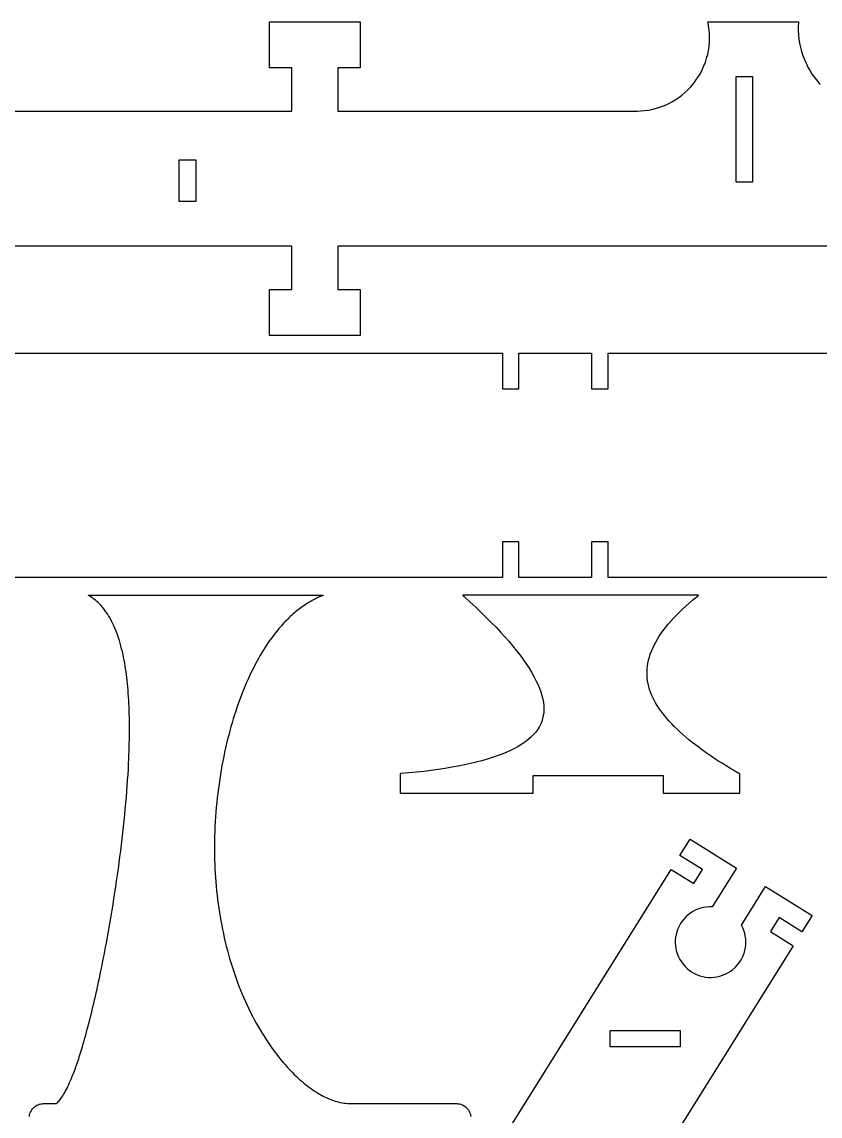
# Model space of a CAD drawing. Extents: x 0 to 673, y 0 to 298.
# Drawn here: x 431.9 to 521.4, y 175.3 to 298 of the extents above; entities that cross this region are included whole.
import ezdxf

# ---------------------------------------------------------------- set-up
doc = ezdxf.new("R2010")
doc.units = 0
doc.layers.get('0').update_dxf_attribs({"linetype": 'CONTINUOUS'})

msp = doc.modelspace()

# ---------------------------------------------------------------- linework, layer by layer
at = {"color": 0}
for points in [[(394.125, 288.014), (462.179, 288.014), (462.179, 292.864), (459.679, 292.864), (459.679, 298.014), (469.829, 298.014), (469.829, 292.864), (467.329, 292.864), (467.329, 288.014), (500.926, 288.014), (501.276, 288.026), (501.738, 288.067), (502.192, 288.131), (502.644, 288.221), (503.085, 288.336), (503.521, 288.475), (503.946, 288.636), (504.365, 288.822), (504.769, 289.032), (505.162, 289.263), (505.544, 289.515), (505.908, 289.789), (506.26, 290.083), (506.596, 290.4), (506.915, 290.736), (507.144, 291), (507.215, 291.09), (507.29, 291.181), (507.496, 291.461), (507.754, 291.847), (507.99, 292.243), (508.201, 292.651), (508.389, 293.068), (508.553, 293.494), (508.69, 293.929), (508.808, 294.369), (508.896, 294.815), (508.965, 295.268), (509.003, 295.722), (509.019, 296.181), (509.008, 296.639), (508.971, 297.097), (508.908, 297.557), (508.846, 297.901), (508.821, 298.014), (518.996, 298.014), (518.985, 297.894), (518.971, 297.531), (518.971, 297.05), (518.996, 296.571), (519.043, 296.096), (519.118, 295.625), (519.214, 295.16), (519.336, 294.7), (519.479, 294.247), (519.647, 293.804), (519.836, 293.368), (520.05, 292.942), (520.283, 292.526), (520.539, 292.124), (520.818, 291.733), (521.115, 291.354), (521.353, 291.081), (521.433, 290.992)], [(546.983, 272.865), (467.329, 272.865), (467.329, 268.015), (469.829, 268.015), (469.829, 262.865), (459.679, 262.865), (459.679, 268.015), (462.179, 268.015), (462.179, 272.865), (409.674, 272.865)], [(422.214, 260.865), (485.789, 260.865), (485.789, 256.865), (487.639, 256.865), (487.639, 260.865), (495.789, 260.865), (495.789, 256.865), (497.639, 256.865), (497.639, 260.865), (542.364, 260.865)], [(542.364, 235.715), (497.639, 235.715), (497.639, 239.715), (495.789, 239.715), (495.789, 235.715), (487.639, 235.715), (487.639, 239.715), (485.789, 239.715), (485.789, 235.715), (422.214, 235.715)], [(432.737, 175.278), (432.76, 175.438), (432.799, 175.592), (432.853, 175.739), (432.919, 175.878), (433.001, 176.01), (433.094, 176.133), (433.196, 176.246), (433.308, 176.35), (433.433, 176.442), (433.564, 176.522), (433.703, 176.59), (433.851, 176.642), (434.006, 176.683), (434.164, 176.707), (434.287, 176.715), (435.751, 176.715), (435.839, 176.792), (435.928, 176.878), (436.019, 176.971), (436.108, 177.078), (436.199, 177.192), (436.29, 177.315), (436.383, 177.447), (436.476, 177.59), (436.571, 177.742), (436.665, 177.903), (436.763, 178.074), (436.858, 178.253), (436.956, 178.443), (437.053, 178.642), (437.151, 178.85), (437.251, 179.067), (437.349, 179.293), (437.449, 179.528), (437.549, 179.775), (437.651, 180.028), (437.751, 180.293), (437.853, 180.565), (437.956, 180.846), (438.058, 181.139), (438.16, 181.439), (438.263, 181.749), (438.367, 182.068), (438.471, 182.396), (438.576, 182.733), (438.678, 183.078), (438.783, 183.435), (438.874, 183.746), (438.963, 184.063), (439.053, 184.385), (439.144, 184.717), (439.233, 185.053), (439.324, 185.394), (439.414, 185.742), (439.506, 186.099), (439.596, 186.458), (439.688, 186.824), (439.776, 187.196), (439.867, 187.572), (439.958, 187.956), (440.049, 188.343), (440.138, 188.735), (440.228, 189.133), (440.319, 189.535), (440.407, 189.944), (440.496, 190.357), (440.585, 190.774), (440.674, 191.194), (440.763, 191.621), (440.851, 192.051), (440.938, 192.485), (441.024, 192.925), (441.11, 193.367), (441.196, 193.814), (441.282, 194.264), (441.367, 194.718), (441.451, 195.175), (441.567, 195.808), (441.678, 196.447), (441.79, 197.09), (441.901, 197.739), (442.008, 198.392), (442.117, 199.049), (442.221, 199.708), (442.324, 200.371), (442.424, 201.038), (442.524, 201.706), (442.619, 202.375), (442.713, 203.046), (442.803, 203.719), (442.892, 204.392), (442.978, 205.065), (443.063, 205.737), (443.14, 206.41), (443.219, 207.081), (443.292, 207.75), (443.362, 208.417), (443.431, 209.082), (443.494, 209.744), (443.553, 210.403), (443.61, 211.06), (443.662, 211.71), (443.713, 212.357), (443.756, 213), (443.796, 213.635), (443.833, 214.268), (443.867, 214.893), (443.888, 215.342), (443.903, 215.788), (443.919, 216.228), (443.933, 216.667), (443.944, 217.1), (443.951, 217.531), (443.958, 217.956), (443.963, 218.378), (443.963, 218.794), (443.96, 219.207), (443.956, 219.617), (443.949, 220.019), (443.939, 220.419), (443.928, 220.814), (443.912, 221.203), (443.896, 221.589), (443.876, 221.969), (443.853, 222.344), (443.828, 222.715), (443.801, 223.078), (443.769, 223.44), (443.737, 223.794), (443.699, 224.143), (443.66, 224.486), (443.619, 224.825), (443.574, 225.157), (443.526, 225.483), (443.476, 225.803), (443.424, 226.119), (443.367, 226.428), (443.308, 226.731), (443.237, 227.068), (443.162, 227.397), (443.085, 227.719), (443.003, 228.033), (442.919, 228.34), (442.831, 228.639), (442.737, 228.931), (442.64, 229.214), (442.542, 229.49), (442.439, 229.758), (442.333, 230.019), (442.221, 230.274), (442.108, 230.518), (441.992, 230.757), (441.869, 230.987), (441.746, 231.21), (441.617, 231.425), (441.487, 231.632), (441.351, 231.832), (441.213, 232.025), (441.071, 232.21), (440.926, 232.386), (440.776, 232.557), (440.624, 232.718), (440.469, 232.874), (440.308, 233.019), (440.144, 233.16), (439.978, 233.29), (439.808, 233.415), (439.638, 233.532), (439.458, 233.647), (439.456, 233.649), (439.451, 233.651), (439.446, 233.653), (439.444, 233.656), (439.439, 233.658), (439.438, 233.661), (439.433, 233.662), (439.431, 233.665), (439.426, 233.667), (439.421, 233.669), (439.419, 233.671), (439.414, 233.674), (439.412, 233.676), (439.407, 233.678), (439.406, 233.681), (439.401, 233.683), (439.396, 233.686), (439.394, 233.688), (439.388, 233.693), (439.382, 233.694), (439.381, 233.697), (439.376, 233.7), (439.374, 233.701), (439.369, 233.703), (439.362, 233.708), (439.358, 233.711), (439.356, 233.714), (439.351, 233.715), (465.683, 233.715), (465.667, 233.71), (465.667, 233.71), (465.653, 233.703), (465.639, 233.697), (465.624, 233.69), (465.61, 233.683), (465.596, 233.678), (465.581, 233.671), (465.567, 233.664), (465.553, 233.658), (465.537, 233.651), (465.508, 233.639), (465.494, 233.632), (465.481, 233.626), (465.467, 233.619), (465.438, 233.607), (465.424, 233.601), (465.394, 233.588), (465.367, 233.575), (465.351, 233.569), (465.338, 233.563), (465.324, 233.556), (465.308, 233.55), (465.294, 233.543), (465.281, 233.537), (465.264, 233.531), (465.251, 233.524), (465.088, 233.45), (464.926, 233.374), (464.764, 233.293), (464.603, 233.21), (464.444, 233.124), (464.283, 233.035), (464.126, 232.943), (463.969, 232.846), (463.813, 232.749), (463.656, 232.647), (463.501, 232.543), (463.346, 232.436), (463.192, 232.325), (463.042, 232.211), (462.887, 232.094), (462.738, 231.975), (462.588, 231.851), (462.438, 231.726), (462.289, 231.596), (462.142, 231.465), (461.994, 231.328), (461.849, 231.192), (461.703, 231.05), (461.558, 230.906), (461.417, 230.758), (461.274, 230.608), (461.131, 230.453), (460.992, 230.296), (460.851, 230.138), (460.71, 229.975), (460.508, 229.731), (460.308, 229.481), (460.11, 229.224), (459.914, 228.96), (459.719, 228.689), (459.526, 228.412), (459.338, 228.128), (459.149, 227.838), (458.963, 227.542), (458.778, 227.237), (458.594, 226.928), (458.417, 226.612), (458.238, 226.289), (458.063, 225.961), (457.889, 225.625), (457.719, 225.285), (457.551, 224.936), (457.385, 224.582), (457.221, 224.221), (457.063, 223.857), (456.903, 223.485), (456.749, 223.106), (456.594, 222.721), (456.444, 222.332), (456.299, 221.936), (456.153, 221.535), (456.012, 221.126), (455.874, 220.712), (455.738, 220.293), (455.606, 219.868), (455.471, 219.419), (455.339, 218.964), (455.213, 218.503), (455.088, 218.036), (454.969, 217.564), (454.851, 217.086), (454.739, 216.603), (454.632, 216.117), (454.528, 215.624), (454.431, 215.128), (454.335, 214.626), (454.244, 214.121), (454.158, 213.61), (454.078, 213.099), (454.003, 212.582), (453.931, 212.061), (453.864, 211.538), (453.803, 211.01), (453.749, 210.481), (453.699, 209.949), (453.651, 209.414), (453.612, 208.876), (453.578, 208.335), (453.551, 207.794), (453.526, 207.25), (453.51, 206.703), (453.499, 206.157), (453.494, 205.608), (453.494, 205.058), (453.501, 204.508), (453.513, 204.018), (453.531, 203.528), (453.551, 203.039), (453.578, 202.549), (453.612, 202.058), (453.649, 201.569), (453.692, 201.081), (453.737, 200.592), (453.79, 200.103), (453.849, 199.617), (453.912, 199.131), (453.981, 198.646), (454.053, 198.163), (454.131, 197.681), (454.214, 197.2), (454.303, 196.721), (454.396, 196.244), (454.496, 195.771), (454.599, 195.299), (454.708, 194.828), (454.821, 194.362), (454.942, 193.899), (455.064, 193.438), (455.194, 192.978), (455.328, 192.525), (455.469, 192.074), (455.613, 191.626), (455.762, 191.182), (455.917, 190.742), (456.076, 190.307), (456.244, 189.867), (456.417, 189.432), (456.594, 189.001), (456.776, 188.576), (456.964, 188.156), (457.156, 187.742), (457.351, 187.332), (457.551, 186.928), (457.756, 186.528), (457.963, 186.138), (458.174, 185.75), (458.389, 185.369), (458.608, 184.996), (458.831, 184.628), (459.056, 184.267), (459.282, 183.913), (459.512, 183.565), (459.746, 183.225), (459.981, 182.892), (460.219, 182.565), (460.46, 182.246), (460.701, 181.935), (460.946, 181.633), (461.192, 181.337), (461.442, 181.051), (461.689, 180.772), (461.942, 180.501), (462.192, 180.239), (462.444, 179.985), (462.699, 179.742), (462.907, 179.546), (463.117, 179.36), (463.324, 179.178), (463.533, 179.003), (463.742, 178.833), (463.951, 178.669), (464.158, 178.514), (464.369, 178.362), (464.576, 178.217), (464.783, 178.081), (464.992, 177.95), (465.199, 177.825), (465.406, 177.707), (465.613, 177.594), (465.817, 177.489), (466.024, 177.39), (466.226, 177.299), (466.431, 177.212), (466.632, 177.135), (466.835, 177.063), (467.035, 176.996), (467.235, 176.938), (467.435, 176.885), (467.632, 176.842), (467.831, 176.803), (468.026, 176.771), (468.219, 176.746), (468.412, 176.728), (468.606, 176.719), (468.794, 176.715), (480.678, 176.715), (480.801, 176.707), (480.96, 176.683), (481.113, 176.642), (481.26, 176.59), (481.401, 176.522), (481.532, 176.442), (481.656, 176.35), (481.769, 176.246), (481.874, 176.133), (481.964, 176.01), (482.044, 175.878), (482.113, 175.739), (482.167, 175.592), (482.206, 175.438), (482.231, 175.278)], [(474.079, 153.971), (504.704, 202.982), (507.249, 201.392), (508.229, 202.962), (505.685, 204.551), (506.824, 206.374), (512.04, 203.117), (509.328, 198.774), (509.328, 198.774), (509.243, 198.778), (508.992, 198.776), (508.662, 198.751), (508.339, 198.701), (508.024, 198.624), (507.717, 198.519), (507.421, 198.392), (507.139, 198.242), (506.868, 198.069), (506.614, 197.876), (506.374, 197.663), (506.153, 197.431), (505.949, 197.181), (505.767, 196.91), (505.606, 196.625), (505.467, 196.324), (505.379, 196.089), (505.354, 196.008), (505.329, 195.931), (505.267, 195.685), (505.208, 195.36), (505.178, 195.033), (505.174, 194.71), (505.196, 194.388), (505.244, 194.069), (505.318, 193.757), (505.417, 193.451), (505.54, 193.156), (505.688, 192.871), (505.856, 192.599), (506.049, 192.339), (506.264, 192.094), (506.499, 191.867), (506.756, 191.657), (506.96, 191.513), (507.032, 191.469), (507.103, 191.424), (507.324, 191.303), (507.624, 191.164), (507.932, 191.051), (508.246, 190.967), (508.563, 190.907), (508.882, 190.874), (509.203, 190.869), (509.522, 190.888), (509.839, 190.931), (510.153, 191.001), (510.46, 191.099), (510.758, 191.219), (511.049, 191.364), (511.328, 191.535), (511.596, 191.731), (511.787, 191.894), (511.849, 191.951), (511.91, 192.008), (512.082, 192.192), (512.292, 192.449), (512.478, 192.717), (512.639, 192.999), (512.776, 193.292), (512.889, 193.594), (512.975, 193.901), (513.037, 194.217), (513.074, 194.533), (513.085, 194.856), (513.068, 195.176), (513.028, 195.494), (512.96, 195.813), (512.864, 196.126), (512.742, 196.435), (512.632, 196.663), (512.592, 196.733), (515.306, 201.076), (520.521, 197.817), (519.381, 195.994), (516.836, 197.582), (515.856, 196.014), (518.4, 194.424), (493.074, 153.894)]]:
    msp.add_lwpolyline(points, dxfattribs=at)
for points in [[(511.99, 291.908), (513.839, 291.908), (513.839, 280.058), (511.99, 280.058), (511.99, 291.908)], [(449.54, 282.54), (451.39, 282.54), (451.39, 277.888), (449.54, 277.888), (449.54, 282.54)], [(474.301, 213.707), (474.301, 211.515), (489.244, 211.515), (489.244, 213.515), (503.807, 213.515), (503.807, 211.515), (512.424, 211.515), (512.424, 213.674), (512.422, 213.674), (512.421, 213.675), (512.419, 213.675), (512.419, 213.676), (512.417, 213.676), (512.417, 213.678), (512.415, 213.678), (512.414, 213.679), (512.412, 213.679), (512.411, 213.681), (512.41, 213.681), (512.41, 213.682), (512.407, 213.682), (512.374, 213.703), (512.339, 213.722), (512.304, 213.742), (512.271, 213.761), (512.236, 213.781), (512.203, 213.8), (512.168, 213.819), (512.135, 213.839), (512.101, 213.86), (512.067, 213.879), (512.033, 213.899), (512, 213.918), (511.932, 213.957), (511.899, 213.976), (511.865, 213.996), (511.832, 214.017), (511.799, 214.036), (511.765, 214.056), (511.732, 214.075), (511.699, 214.094), (511.633, 214.133), (511.567, 214.174), (511.501, 214.212), (511.435, 214.251), (511.403, 214.271), (511.369, 214.292), (510.889, 214.583), (510.418, 214.876), (509.958, 215.169), (509.511, 215.462), (509.074, 215.757), (508.649, 216.05), (508.236, 216.344), (507.833, 216.638), (507.444, 216.932), (507.067, 217.226), (506.701, 217.521), (506.349, 217.817), (506.01, 218.111), (505.682, 218.406), (505.367, 218.701), (505.065, 218.997), (504.778, 219.293), (504.503, 219.587), (504.242, 219.883), (503.993, 220.181), (503.76, 220.476), (503.539, 220.772), (503.333, 221.068), (503.142, 221.365), (502.964, 221.661), (502.801, 221.958), (502.653, 222.256), (502.519, 222.551), (502.401, 222.849), (502.299, 223.146), (502.201, 223.474), (502.125, 223.803), (502.067, 224.131), (502.026, 224.46), (502.006, 224.79), (502.004, 225.119), (502.021, 225.451), (502.054, 225.782), (502.107, 226.114), (502.178, 226.446), (502.267, 226.781), (502.374, 227.111), (502.497, 227.446), (502.639, 227.781), (502.797, 228.114), (502.974, 228.45), (503.165, 228.785), (503.375, 229.121), (503.601, 229.458), (503.844, 229.794), (504.104, 230.133), (504.381, 230.471), (504.672, 230.81), (504.981, 231.149), (505.304, 231.489), (505.644, 231.829), (505.999, 232.169), (506.369, 232.511), (506.756, 232.853), (507.157, 233.194), (507.574, 233.537), (507.581, 233.543), (507.588, 233.55), (507.594, 233.556), (507.603, 233.561), (507.625, 233.579), (507.632, 233.585), (507.639, 233.592), (507.668, 233.615), (507.675, 233.621), (507.683, 233.626), (507.713, 233.65), (507.719, 233.656), (507.726, 233.662), (507.749, 233.681), (507.756, 233.686), (507.771, 233.697), (507.778, 233.704), (507.785, 233.71), (507.793, 233.715), (481.329, 233.715), (481.336, 233.71), (481.343, 233.704), (481.383, 233.669), (481.394, 233.657), (481.401, 233.651), (481.433, 233.622), (481.44, 233.617), (481.461, 233.599), (481.465, 233.594), (481.486, 233.576), (481.493, 233.571), (481.518, 233.547), (481.525, 233.542), (481.532, 233.535), (482.176, 232.947), (482.801, 232.367), (483.404, 231.794), (483.982, 231.229), (484.537, 230.672), (485.069, 230.122), (485.579, 229.581), (486.064, 229.047), (486.525, 228.522), (486.961, 228.004), (487.372, 227.496), (487.761, 226.996), (488.122, 226.504), (488.458, 226.021), (488.769, 225.546), (489.054, 225.081), (489.315, 224.625), (489.547, 224.178), (489.754, 223.739), (489.933, 223.311), (490.083, 222.892), (490.208, 222.482), (490.307, 222.082), (490.376, 221.692), (490.418, 221.311), (490.429, 220.94), (490.415, 220.579), (490.369, 220.229), (490.294, 219.889), (490.193, 219.56), (490.058, 219.24), (489.897, 218.929), (489.704, 218.628), (489.483, 218.335), (489.233, 218.051), (488.954, 217.778), (488.647, 217.513), (488.311, 217.256), (487.947, 217.008), (487.558, 216.769), (487.14, 216.539), (486.694, 216.317), (486.222, 216.104), (485.726, 215.899), (485.201, 215.703), (484.651, 215.514), (484.076, 215.335), (483.476, 215.163), (482.85, 214.999), (482.197, 214.843), (481.522, 214.696), (480.825, 214.557), (480.101, 214.425), (479.354, 214.3), (478.583, 214.185), (477.79, 214.075), (476.975, 213.974), (476.136, 213.881), (475.276, 213.794), (474.393, 213.715), (474.301, 213.707)], [(497.86, 184.928), (505.71, 184.928), (505.71, 183.078), (497.86, 183.078), (497.86, 184.928)]]:
    msp.add_lwpolyline(points, close=True, dxfattribs=at)

doc.saveas('drawing.dxf')
